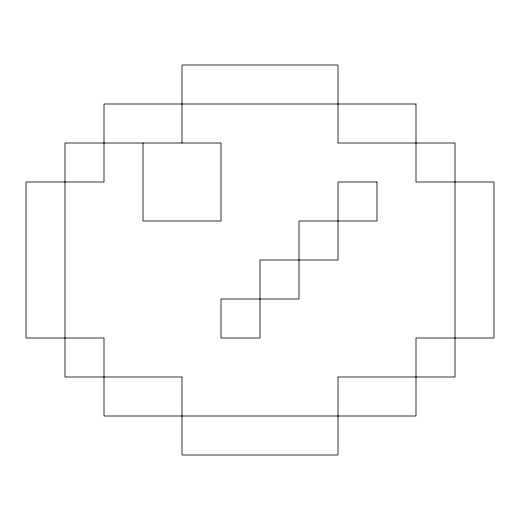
<?xml version="1.0" encoding="UTF-8"?>
<svg xmlns="http://www.w3.org/2000/svg" width="520" height="520" viewBox="0 0 520 520"><rect width="100%" height="100%" fill="white"/><g stroke="black" fill="none" stroke-linecap="round" stroke-linejoin="round"><path stroke-width="0.78" d="M182 143L182 65L338 65L338 143L455 143L455 377L338 377L338 455L182 455L182 377L65 377L65 143L221 143L221 221L143 221L143 143M416 104L104 104L104 182L26 182L26 338L104 338L104 416L416 416L416 338L494 338L494 182L416 182L416 104M377 182L338 182L338 260L260 260L260 338L221 338L221 299L299 299L299 221L377 221L377 182"/></g></svg>
